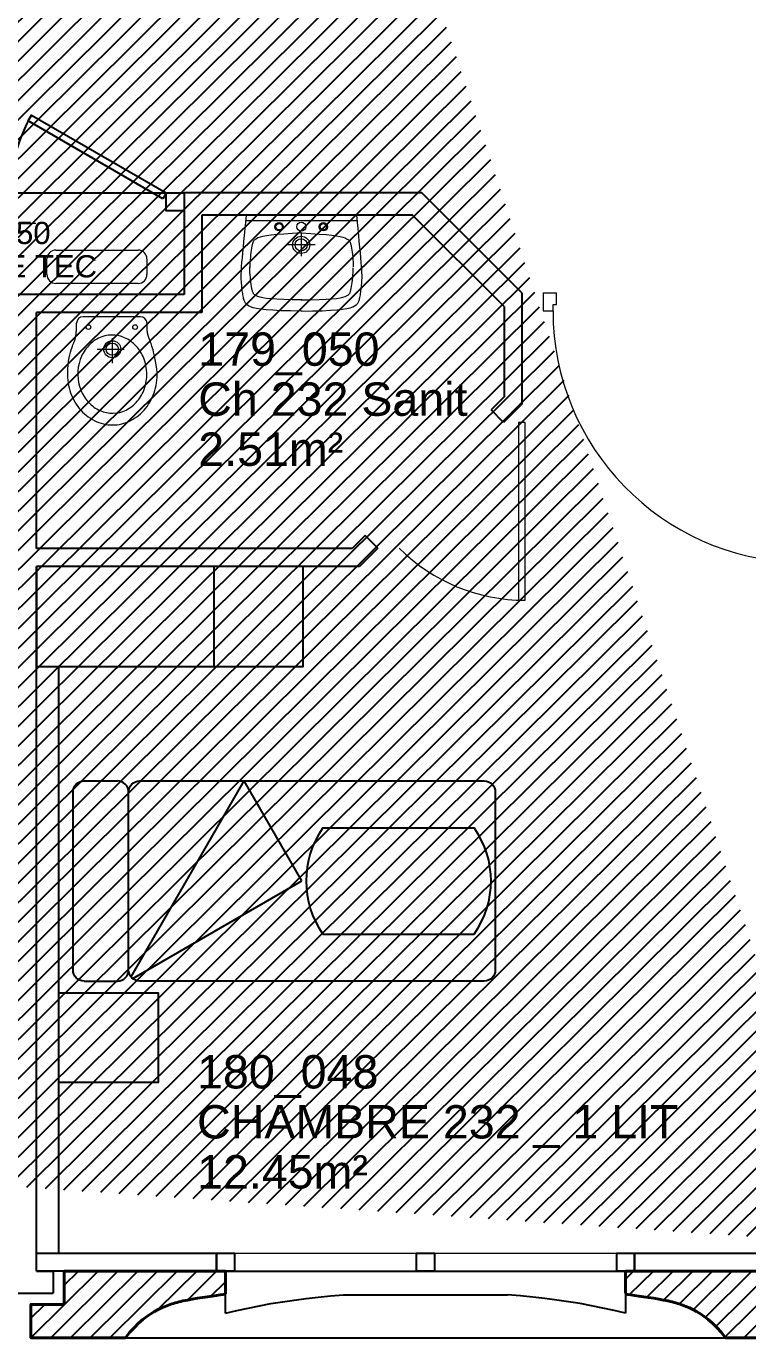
# Model space of a CAD drawing. Header units: millimetres. Extents: x -11 to 211, y -5 to 120.
# Drawn here: x 178.1 to 181.35, y 45.27 to 51.17 of the extents above; entities that cross this region are included whole.
import ezdxf

# ---------------------------------------------------------------- set-up
doc = ezdxf.new("R2010")
doc.units = ezdxf.units.MM
doc.header["$LTSCALE"] = 0.1
doc.header["$MEASUREMENT"] = 0
doc.linetypes.add('CONTINU', pattern=[0])
doc.layers.get('0').update_dxf_attribs({"linetype": 'CONTINUOUS'})
for name, color, linetype in [('400 Lits', 150, 'CONTINUOUS'), ('A_AGENC', 204, 'CONTINUOUS'), ('A_EQMP', 142, 'CONTINUOUS'), ('A_Etiqu_Gaine', 8, 'CONTINUOUS'), ('A_Etiqu_Gaine_ancien', 8, 'CONTINUOUS'), ('A_Etiqu_Gaine_code', 8, 'CONTINUOUS'), ('A_Etiqu_Local', 8, 'CONTINUOUS'), ('A_HACH_STRUC', 7, 'CONTINUOUS'), ('A_MUR_CLOIS', 7, 'CONTINU'), ('A_MURS_ALÈG', 7, 'CONTINU'), ('A_MURS_CLOI', 7, 'CONTINUOUS')]:
    doc.layers.add(name, color=color, linetype=linetype)
for name, color, linetype, lineweight in [('A_CHASS', 4, 'CONTINU', 0), ('A_MURS_STRU', 7, 'CONTINU', 40), ('A_PORTE', 8, 'CONTINU', 0), ('A_SANI', 5, 'CONTINU', 0)]:
    doc.layers.add(name, color=color, linetype=linetype, lineweight=lineweight)
doc.styles.add('Attribut', font='arial.ttf')

# ---------------------------------------------------------------- blocks, each defined once
blk = doc.blocks.new('BROCA2-G279')
at = {"layer": '400 Lits', "linetype": 'Continuous'}
for p, q in [((33.349583, 2.275005), (33.499577, 2.275005)), ((33.560467, 1.39386), (34.069195, 2.275005)), ((34.329006, 1.825005), (34.069195, 2.275005)), ((33.54958, 1.425003), (33.54958, 2.225006)), ((33.568436, 1.385891), (34.329006, 1.825005)), ((33.349583, 1.375004), (33.499577, 1.375004))]:
    blk.add_line(p, q, dxfattribs=at)
for points in [[(33.349583, 1.375004, -0.414213), (33.299583, 1.425003), (33.29958, 2.225006, -0.414214), (33.349583, 2.275006)], [(33.499577, 1.375004, 0.414213), (33.549577, 1.425003), (33.54958, 2.225006, 0.414214), (33.499577, 2.275006)], [(33.599583, 1.375004, -0.414213), (33.549583, 1.425003), (33.54958, 2.225006, -0.414214), (33.599583, 2.275006)], [(33.599308, 2.275005), (35.149578, 2.275005, -0.414213), (35.199578, 2.225006), (35.199581, 1.425003, -0.414214), (35.149578, 1.375003), (33.599308, 1.375004)]]:
    blk.add_lwpolyline(points, format="xyb", dxfattribs=at)
blk = doc.blocks.new('A_Etiqu_Local')
at = {"style": 'Attribut', "flags": 1}
for tag, p in [('CODE_HOPITAL', (-0.4463, 1.632)), ('CODE_SITE', (-0.4463, 1.407)), ('CODE_BATIMENT', (-0.4463, 1.182)), ('CODE_SECTEUR', (-0.4463, 0.957)), ('CODE_ETAGE', (-0.4463, 0.732)), ('NOM_NORMALISE', (-0.4463, -0.843)), ('SECTEUR_ACTIVITE', (-0.4463, -1.068)), ('SOUS_SECTEUR_ACTIVITE', (-0.4463, -1.293)), ('VOLUME', (-0.4463, -1.518)), ('SERVICE', (-0.4463, -1.743)), ('CODE_UG', (-0.4463, -1.968)), ('CODE_UA', (-0.4463, -2.193)), ('CODE_POLE', (-0.4463, -2.418)), ('OCCUPANT_EXTERNE', (-0.4463, -2.643)), ('DISPONIBILITE', (-0.4463, -2.868)), ('ACCES_HANDICAPES', (-0.4463, -3.093)), ('NATURE_SOL', (-0.4463, -3.318)), ('RISQUE_LABORATOIRE', (-0.4463, -3.543)), ('AMIANTE', (-0.4463, -3.768))]:
    blk.add_attdef(tag, p, '', height=0.15, dxfattribs=at)
at = {"layer": 'A_Etiqu_Local', "style": 'Attribut'}
for tag, p in [('CODE_PIECE', (-0.4463, 0.282)), ('NOM_USAGE', (-0.4463, 0.057)), ('SURFACE', (-0.4463, -0.168))]:
    blk.add_attdef(tag, p, '', height=0.15, dxfattribs=at)
blk = doc.blocks.new('A_Etiqu_Gaine')
at = {"style": 'Attribut', "flags": 1}
for tag, p in [('CODE_HOPITAL', (-0.4323, 0.8651)), ('CODE_SITE', (-0.4323, 0.7151)), ('CODE_BATIMENT', (-0.4323, 0.5651)), ('CODE_SECTEUR', (-0.4323, 0.4151)), ('CODE_ETAGE', (-0.4323, 0.2651)), ('NOM_NORMALISE', (-0.4323, -0.3349)), ('SECTEUR_ACTIVITE', (-0.4323, -0.4849)), ('SOUS_SECTEUR_ACTIVITE', (-0.4323, -0.6349)), ('SURFACE', (-0.4323, -0.7849)), ('CODE_UG', (-0.4323, -0.9349)), ('CODE_POLE', (-0.4323, -1.0849)), ('AMIANTE', (-0.4323, -1.2349))]:
    blk.add_attdef(tag, p, '', height=0.1, dxfattribs=at)
at = {"layer": 'A_Etiqu_Gaine', "style": 'Attribut'}
blk.add_attdef('NOM_USAGE', (-0.4323, -0.1849), '', height=0.1, dxfattribs=at)
at = {"layer": 'A_Etiqu_Gaine_ancien', "style": 'Attribut'}
blk.add_attdef('CODE_PIECE_ANCIEN', (-0.4323, 0.1151), '', height=0.1, dxfattribs=at)
at = {"layer": 'A_Etiqu_Gaine_code', "style": 'Attribut'}
blk.add_attdef('CODE_PIECE', (-0.4323, -0.0349), '', height=0.1, dxfattribs=at)
blk = doc.blocks.new('BROCA2-G215')
at = {"layer": '400 Lits', "linetype": 'Continuous'}
for p, q in [((24.019503, 2.063558), (24.701082, 2.063558)), ((24.019503, 1.586453), (24.701082, 1.586453))]:
    blk.add_line(p, q, dxfattribs=at)
for start, end in [(145.007771, 214.992539), (325.007913, 34.99193)]:
    blk.add_arc((24.360292, 1.825006), 0.415985, start, end, dxfattribs=at)

msp = doc.modelspace()

# ---------------------------------------------------------------- hatches: boundary and pattern name
at = {"layer": 'A_HACH_STRUC'}
h = msp.add_hatch(dxfattribs=at)
h.set_pattern_fill('ANSI31', color=8, scale=0.5, angle=359.76959, style=0)
h.paths.add_polyline_path([(201.5499, 63.0209), (201.5499, 63.5209), (202.0499, 63.5209), (202.0499, 63.0209)])
h.paths.add_polyline_path([(201.5499, 56.2709), (201.5499, 56.7709), (202.0499, 56.7709), (202.0499, 56.2709)])
h.paths.add_polyline_path([(174.7499, 59.696), (174.2499, 59.696), (174.2499, 60.196), (174.7499, 60.196)], flags=17)
h.paths.add_polyline_path([(181.4499, 52.546), (181.4499, 53.046), (181.9499, 53.046), (181.9499, 52.546)], flags=17)
h.paths.add_polyline_path([(174.7499, 52.546), (174.2499, 52.546), (174.2499, 53.046), (174.7499, 53.046)], flags=17)
h.paths.add_polyline_path([(201.7164, 49.9462), (201.9164, 49.9462), (202.0662, 49.9462), (202.0662, 50.4462), (201.5662, 50.4462), (201.5662, 49.9462)])
h.paths.add_polyline_path([(194.5, 49.9462), (194.7, 49.9462), (194.8499, 49.9462), (194.8499, 50.4462), (194.3499, 50.4462), (194.3499, 49.9462)])
h.paths.add_polyline_path([(194.5, 69.2462), (194.7, 69.2462), (194.8499, 69.2462), (194.8499, 68.7462), (194.3499, 68.7462), (194.3499, 69.2462)])
edge = h.paths.add_edge_path()
edge.add_line((181.6498, 66.5712), (181.7498, 66.5712))
edge.add_line((174.4498, 66.5712), (174.5498, 66.5712))
edge.add_line((181.825, 67.2962), (181.825, 67.0462))
edge.add_line((181.5754, 67.2962), (181.825, 67.2962))
edge.add_line((181.5754, 67.2962), (181.5754, 67.0462))
edge.add_line((181.4499, 67.0462), (181.5754, 67.0462))
edge.add_line((181.4499, 67.0462), (181.4499, 66.5712))
edge.add_line((181.4499, 66.5712), (181.6498, 66.5712))
edge.add_line((181.9499, 67.0462), (181.825, 67.0462))
edge.add_line((181.7498, 66.5712), (181.9499, 66.5712))
edge.add_line((181.9499, 66.5712), (181.9499, 67.0462))
edge.add_line((174.7499, 67.0462), (174.625, 67.0462))
edge.add_line((174.625, 67.2962), (174.625, 67.0462))
edge.add_line((174.5498, 66.5712), (174.7499, 66.5712))
edge.add_line((174.7499, 66.5712), (174.7499, 67.0462))
edge.add_line((174.3753, 67.2962), (174.3753, 67.0462))
edge.add_line((174.2499, 67.0462), (174.3753, 67.0462))
edge.add_line((174.2499, 67.0462), (174.2499, 66.5712))
edge.add_line((174.2499, 66.5712), (174.4498, 66.5712))
edge.add_line((174.3753, 67.2962), (174.625, 67.2962))
edge.add_line((181.6498, 46.1962), (181.9499, 46.1962))
edge.add_line((181.9499, 46.1962), (181.9499, 45.7212))
edge.add_line((181.4499, 45.7212), (181.4499, 46.1962))
edge.add_line((181.4499, 46.1962), (181.6498, 46.1962))
edge.add_line((181.9499, 45.7212), (181.825, 45.7212))
edge.add_line((181.825, 45.4712), (181.825, 45.7212))
edge.add_line((181.5754, 45.4712), (181.825, 45.4712))
edge.add_line((181.5754, 45.4712), (181.5754, 45.7212))
edge.add_line((181.4499, 45.7212), (181.5754, 45.7212))
edge.add_line((174.4498, 46.1962), (174.7499, 46.1962))
edge.add_line((174.7499, 46.1962), (174.7499, 45.7212))
edge.add_line((174.7499, 45.7212), (174.625, 45.7212))
edge.add_line((174.625, 45.4712), (174.625, 45.7212))
edge.add_line((174.2499, 45.7212), (174.2499, 46.1962))
edge.add_line((174.2499, 46.1962), (174.4498, 46.1962))
edge.add_line((174.3753, 45.4712), (174.3753, 45.7212))
edge.add_line((174.2499, 45.7212), (174.3753, 45.7212))
edge.add_line((174.3753, 45.4712), (174.625, 45.4712))
h = msp.add_hatch(dxfattribs=at)
h.set_pattern_fill('ANSI31', color=8, scale=0.5, angle=359.76959, style=0)
h.set_pattern_definition([(44.7696, (178.125193, 45.27117), (-0.044016, 0.0443715), [])])
h.paths.add_polyline_path([(178.7509, 45.4208), (178.7585, 45.4233), (178.7661, 45.4258), (178.774, 45.4282), (178.7821, 45.4305), (178.7906, 45.4327), (178.7995, 45.4348), (178.8089, 45.4369), (178.8292, 45.441), (178.851, 45.445), (178.8736, 45.4488), (178.8965, 45.4524), (178.9188, 45.4557), (178.94, 45.4589), (178.9595, 45.4617), (178.9764, 45.4643), (178.9903, 45.4665), (179.0002, 45.4683), (179.0002, 45.5712), (178.2751, 45.5712), (178.2751, 45.4212), (178.1252, 45.4212), (178.1252, 45.2712), (178.5502, 45.2712), (178.5705, 45.296), (178.5903, 45.3178), (178.6095, 45.3367), (178.6282, 45.353), (178.6462, 45.3671), (178.6638, 45.3791), (178.6808, 45.3893), (178.6972, 45.3981), (178.7131, 45.4056), (178.7285, 45.4122), (178.736, 45.4152), (178.7435, 45.418)])
h = msp.add_hatch(dxfattribs=at)
h.set_pattern_fill('ANSI31', color=8, scale=0.5, angle=359.76959, style=0)
h.set_pattern_definition([(44.7696, (180.80019, 45.27117), (-0.044016, 0.0443715), [])])
h.paths.add_polyline_path([(181.5253, 45.5712), (180.8002, 45.5712), (180.8002, 45.4712), (180.8002, 45.4683), (180.8101, 45.4665), (180.824, 45.4643), (180.8409, 45.4617), (180.8603, 45.4589), (180.8816, 45.4557), (180.9039, 45.4524), (180.9268, 45.4488), (180.9494, 45.445), (180.9712, 45.441), (180.9915, 45.4369), (181.0008, 45.4348), (181.0097, 45.4327), (181.0182, 45.4305), (181.0264, 45.4282), (181.0343, 45.4258), (181.0419, 45.4233), (181.0494, 45.4208), (181.0569, 45.418), (181.0643, 45.4152), (181.0718, 45.4122), (181.0872, 45.4056), (181.1032, 45.3981), (181.1196, 45.3893), (181.1366, 45.3791), (181.1541, 45.3671), (181.1722, 45.353), (181.1909, 45.3367), (181.2101, 45.3178), (181.2298, 45.296), (181.2502, 45.2712), (181.6752, 45.2712), (181.6752, 45.4212), (181.5253, 45.4212)])

# ---------------------------------------------------------------- linework, layer by layer
at = {"layer": 'A_AGENC', "color": 8, "linetype": 'Continuous'}
msp.add_line((177.3336, 50.4211), (178.7336, 50.4211), dxfattribs=at)
msp.add_lwpolyline([(178.7186, 50.3951), (178.1124, 50.7451), (178.1274, 50.771), (178.7336, 50.4211)], close=True, dxfattribs=at)
msp.add_arc((178.7336, 50.4211), 0.7, 150.00001, 180.00001, dxfattribs=at)
at = {"layer": 'A_CHASS', "color": 8, "linetype": 'Continuous'}
for p, q in [((179.0402, 45.6512), (179.8602, 45.6512)), ((179.9402, 45.6512), (180.7602, 45.6512)), ((179.8602, 45.5712), (179.0402, 45.5712))]:
    msp.add_line(p, q, dxfattribs=at)
at = {"layer": 'A_CHASS', "color": 8}
msp.add_line((179.9402, 45.5712), (180.7602, 45.5712), dxfattribs=at)
at = {"layer": 'A_EQMP', "color": 8, "linetype": 'Continuous'}
for p, q in [((178.9499, 48.2911), (178.9499, 48.7411)), ((178.2498, 45.6512), (178.2498, 48.2911))]:
    msp.add_line(p, q, dxfattribs=at)
msp.add_lwpolyline([(178.1499, 48.7411), (178.1499, 48.2911), (179.3499, 48.2911), (179.3499, 48.7411), (178.1499, 48.7411)], dxfattribs=at)
msp.add_lwpolyline([(178.2494, 46.4212), (178.6994, 46.4212), (178.6994, 46.8212), (178.2494, 46.8212)], close=True, dxfattribs=at)
at = {"layer": 'A_MUR_CLOIS', "color": 8, "linetype": 'Continuous'}
for p, q in [((178.8136, 50.4211), (178.8136, 49.964)), ((179.8836, 50.4211), (178.8136, 50.4211)), ((180.3336, 49.9711), (179.8836, 50.4211)), ((178.8936, 50.3211), (178.8936, 49.884)), ((179.8421, 50.3211), (178.8936, 50.3211)), ((180.2536, 49.9096), (179.8421, 50.3211)), ((178.8136, 49.964), (177.2536, 49.964)), ((180.3336, 49.9711), (180.3336, 49.4711)), ((178.8936, 49.884), (178.1502, 49.884)), ((178.1502, 48.8211), (178.1502, 49.884)), ((180.2536, 49.9096), (180.2536, 49.5042)), ((180.2536, 49.5042), (180.1948, 49.4455)), ((180.2514, 49.3889), (180.1948, 49.4455)), ((180.3336, 49.4711), (180.2514, 49.3889)), ((179.6292, 48.8798), (179.5704, 48.821)), ((179.6857, 48.8232), (179.6292, 48.8798)), ((179.5704, 48.8211), (178.1499, 48.8211)), ((179.6857, 48.8232), (179.6036, 48.7411)), ((179.6036, 48.7411), (178.1502, 48.7411)), ((178.1502, 45.5712), (178.1502, 48.7411)), ((178.1504, 45.5712), (178.225, 45.5712)), ((178.225, 45.5712), (178.225, 45.4712)), ((177.9754, 45.4712), (178.225, 45.4712))]:
    msp.add_line(p, q, dxfattribs=at)
for points in [[(178.8136, 50.4211), (178.8136, 50.3411), (178.7336, 50.3411), (178.7336, 50.4211)], [(178.9602, 45.5712), (178.9602, 45.6512), (179.0402, 45.6512), (179.0402, 45.5712)], [(179.8602, 45.5712), (179.8602, 45.6512), (179.9402, 45.6512), (179.9402, 45.5712)], [(180.7602, 45.5712), (180.7602, 45.6512), (180.8402, 45.6512), (180.8402, 45.5712)]]:
    msp.add_lwpolyline(points, close=True, dxfattribs=at)
at = {"layer": 'A_MUR_CLOIS', "color": 8}
msp.add_lwpolyline([(178.1502, 45.5712), (178.1502, 45.6512), (178.9602, 45.6512), (178.9602, 45.5712)], close=True, dxfattribs=at)
at = {"layer": 'A_MURS_ALÈG', "color": 8, "ltscale": 200}
for p, q in [((179.5308, 45.4646), (180.2696, 45.4646)), ((178.5502, 45.2712), (181.2502, 45.2712))]:
    msp.add_line(p, q, dxfattribs=at)
for points in [[(179.0002, 45.3812), (179.0002, 45.5712), (180.8002, 45.5712), (180.8002, 45.3812)], [(179.0002, 45.3812), (179.0514, 45.3936), (179.1024, 45.405), (179.1535, 45.4153), (179.2048, 45.4247), (179.2567, 45.4332), (179.3093, 45.4408), (179.3627, 45.4477), (179.4174, 45.4539), (179.4733, 45.4595), (179.5308, 45.4646)], [(180.8002, 45.3812), (180.749, 45.3936), (180.698, 45.405), (180.6469, 45.4153), (180.5956, 45.4247), (180.5437, 45.4332), (180.4911, 45.4408), (180.4376, 45.4477), (180.383, 45.4539), (180.3271, 45.4595), (180.2696, 45.4646)]]:
    msp.add_lwpolyline(points, dxfattribs=at)
at = {"layer": 'A_MURS_CLOI', "color": 8}
msp.add_lwpolyline([(180.8402, 45.5712), (180.8402, 45.6512), (181.5754, 45.6512), (181.5754, 45.5712)], close=True, dxfattribs=at)
at = {"layer": 'A_MURS_STRU', "color": 8, "linetype": 'Continuous'}
for p, q in [((178.2751, 45.4212), (178.2751, 45.5712)), ((179.0002, 45.5712), (178.2751, 45.5712)), ((179.0002, 45.4683), (179.0002, 45.5712)), ((180.8002, 45.5712), (181.5253, 45.5712)), ((180.8002, 45.4712), (180.8002, 45.5712)), ((178.774, 45.4282), (178.7821, 45.4305)), ((178.7821, 45.4305), (178.7906, 45.4327)), ((178.7906, 45.4327), (178.7995, 45.4348)), ((178.7995, 45.4348), (178.8089, 45.4369)), ((178.8089, 45.4369), (178.8292, 45.441)), ((178.8292, 45.441), (178.851, 45.445)), ((178.851, 45.445), (178.8736, 45.4488)), ((178.8736, 45.4488), (178.8965, 45.4524)), ((178.8965, 45.4524), (178.9188, 45.4557)), ((178.9188, 45.4557), (178.94, 45.4589)), ((178.94, 45.4589), (178.9595, 45.4617)), ((178.9595, 45.4617), (178.9764, 45.4643)), ((178.9764, 45.4643), (178.9903, 45.4665)), ((178.9903, 45.4665), (179.0002, 45.4683)), ((178.6462, 45.3671), (178.6638, 45.3791)), ((178.6638, 45.3791), (178.6808, 45.3893)), ((178.6808, 45.3893), (178.6972, 45.3981)), ((178.6972, 45.3981), (178.7131, 45.4056)), ((178.7131, 45.4056), (178.7285, 45.4122)), ((178.7285, 45.4122), (178.736, 45.4152)), ((178.736, 45.4152), (178.7435, 45.418)), ((178.7435, 45.418), (178.7509, 45.4208)), ((178.7509, 45.4208), (178.7585, 45.4233)), ((178.7585, 45.4233), (178.7661, 45.4258)), ((178.7661, 45.4258), (178.774, 45.4282)), ((178.5705, 45.296), (178.5903, 45.3178)), ((178.5903, 45.3178), (178.6095, 45.3367)), ((178.6095, 45.3367), (178.6282, 45.353)), ((178.6282, 45.353), (178.6462, 45.3671)), ((178.5502, 45.2712), (178.5705, 45.296))]:
    msp.add_line(p, q, dxfattribs=at)
for points in [[(181.2502, 45.2712), (181.2298, 45.296), (181.2101, 45.3178), (181.1909, 45.3367), (181.1722, 45.353), (181.1541, 45.3671), (181.1366, 45.3791), (181.1196, 45.3893), (181.1032, 45.3981), (181.0872, 45.4056), (181.0718, 45.4122), (181.0718, 45.4122), (181.0643, 45.4152), (181.0569, 45.418), (181.0494, 45.4208), (181.0419, 45.4233), (181.0343, 45.4258), (181.0264, 45.4282), (181.0182, 45.4305), (181.0097, 45.4327), (181.0008, 45.4348), (180.9915, 45.4369), (180.9915, 45.4369), (180.9712, 45.441), (180.9494, 45.445), (180.9268, 45.4488), (180.9039, 45.4524), (180.8816, 45.4557), (180.8603, 45.4589), (180.8409, 45.4617), (180.824, 45.4643), (180.8101, 45.4665), (180.8001, 45.4684)], [(178.2751, 45.4212), (178.1252, 45.4212), (178.1252, 45.2712), (178.5502, 45.2712)], [(181.5253, 45.4212), (181.6752, 45.4212), (181.6752, 45.2712), (181.2502, 45.2712)]]:
    msp.add_lwpolyline(points, dxfattribs=at)
at = {"layer": 'A_PORTE', "color": 8, "linetype": 'Continuous'}
for p, q in [((180.4299, 49.971), (180.4299, 49.891)), ((180.4299, 49.971), (180.4898, 49.971)), ((180.4738, 49.891), (180.4738, 49.9188)), ((180.4738, 49.9188), (180.4898, 49.9188)), ((180.4898, 49.9188), (180.4898, 49.971)), ((180.4299, 49.891), (180.4738, 49.891))]:
    msp.add_line(p, q, dxfattribs=at)
msp.add_lwpolyline([(180.3178, 49.3889), (180.3178, 48.5889), (180.3478, 48.5889), (180.3478, 49.3889)], close=True, dxfattribs=at)
at = {"layer": 'A_PORTE', "color": 8}
msp.add_arc((181.6058, 49.891), 1.132, 180, 268.48138, dxfattribs=at)
at = {"layer": 'A_PORTE', "color": 8, "linetype": 'Continuous'}
msp.add_arc((180.3478, 49.3889), 0.8, 224.99998, 270, dxfattribs=at)
at = {"layer": 'A_SANI', "color": 8, "linetype": 'Continuous'}
for p, q in [((178.0587, 50.2848), (178.1466, 50.2848)), ((179.5905, 50.3211), (179.0952, 50.3211)), ((179.5905, 50.2961), (179.0952, 50.2961)), ((179.1297, 50.2085), (179.128, 50.2066)), ((179.1316, 50.2102), (179.1297, 50.2085)), ((179.1338, 50.2119), (179.1316, 50.2102)), ((179.1392, 50.2153), (179.1338, 50.2119)), ((179.1465, 50.2185), (179.1392, 50.2153)), ((179.1562, 50.2216), (179.1465, 50.2185)), ((179.1689, 50.2246), (179.1562, 50.2216)), ((179.1854, 50.2276), (179.1689, 50.2246)), ((179.2061, 50.2305), (179.1854, 50.2276)), ((179.2317, 50.2334), (179.2061, 50.2305)), ((179.2628, 50.2363), (179.2317, 50.2334)), ((179.3001, 50.2392), (179.2628, 50.2363)), ((179.344, 50.2422), (179.3001, 50.2392)), ((179.3407, 50.2422), (179.3846, 50.2392)), ((179.3409, 50.2386), (179.3409, 50.1364)), ((179.3846, 50.2392), (179.4218, 50.2363)), ((179.4218, 50.2363), (179.453, 50.2334)), ((179.453, 50.2334), (179.4786, 50.2305)), ((179.4786, 50.2305), (179.4993, 50.2276)), ((179.4993, 50.2276), (179.5157, 50.2246)), ((179.5157, 50.2246), (179.5285, 50.2216)), ((179.5285, 50.2216), (179.5382, 50.2185)), ((179.5382, 50.2185), (179.5454, 50.2153)), ((179.5454, 50.2153), (179.5509, 50.2119)), ((179.5509, 50.2119), (179.5531, 50.2102)), ((179.5531, 50.2102), (179.555, 50.2085)), ((179.555, 50.2085), (179.5567, 50.2066)), ((178.2371, 50.164), (178.6071, 50.164)), ((179.1145, 50.1539), (179.1132, 50.1433)), ((179.1159, 50.1639), (179.1145, 50.1539)), ((179.1174, 50.1732), (179.1159, 50.1639)), ((179.119, 50.1816), (179.1174, 50.1732)), ((179.1206, 50.1889), (179.119, 50.1816)), ((179.1214, 50.1921), (179.1206, 50.1889)), ((179.1222, 50.1951), (179.1214, 50.1921)), ((179.1231, 50.1978), (179.1222, 50.1951)), ((179.1241, 50.2002), (179.1231, 50.1978)), ((179.1253, 50.2025), (179.1241, 50.2002)), ((179.1265, 50.2046), (179.1253, 50.2025)), ((179.128, 50.2066), (179.1265, 50.2046)), ((179.4041, 50.1875), (179.2777, 50.1875)), ((179.5567, 50.2066), (179.5581, 50.2046)), ((179.5581, 50.2046), (179.5594, 50.2025)), ((179.5594, 50.2025), (179.5605, 50.2002)), ((179.5605, 50.2002), (179.5615, 50.1978)), ((179.5615, 50.1978), (179.5624, 50.1951)), ((179.5624, 50.1951), (179.5633, 50.1921)), ((179.5633, 50.1921), (179.5641, 50.1889)), ((179.5641, 50.1889), (179.5657, 50.1816)), ((179.5657, 50.1816), (179.5672, 50.1732)), ((179.5672, 50.1732), (179.5687, 50.164)), ((179.5687, 50.164), (179.5701, 50.154)), ((179.5701, 50.154), (179.5714, 50.1435)), ((178.1971, 50.054), (178.1971, 50.124)), ((178.6471, 50.124), (178.6471, 50.054)), ((179.1096, 50.0978), (179.1092, 50.0864)), ((179.1102, 50.1093), (179.1096, 50.0978)), ((179.1111, 50.1208), (179.1102, 50.1093)), ((179.1121, 50.1322), (179.1111, 50.1208)), ((179.1132, 50.1433), (179.1121, 50.1322)), ((179.5714, 50.1435), (179.5726, 50.1327)), ((179.5726, 50.1327), (179.5736, 50.1216)), ((179.5736, 50.1216), (179.5744, 50.1104)), ((179.5744, 50.1104), (179.575, 50.0994)), ((179.575, 50.0994), (179.5754, 50.0886)), ((179.1096, 50.0751), (179.1092, 50.0865)), ((179.1102, 50.0636), (179.1096, 50.0751)), ((179.1111, 50.0521), (179.1102, 50.0636)), ((179.1121, 50.0407), (179.1111, 50.0521)), ((179.1132, 50.0296), (179.1121, 50.0407)), ((179.5714, 50.0293), (179.5726, 50.0402)), ((179.5726, 50.0402), (179.5736, 50.0513)), ((179.5736, 50.0513), (179.5744, 50.0625)), ((179.5744, 50.0625), (179.575, 50.0735)), ((179.575, 50.0735), (179.5754, 50.0843)), ((178.6071, 50.014), (178.2371, 50.014)), ((179.1145, 50.019), (179.1132, 50.0296)), ((179.1159, 50.009), (179.1145, 50.019)), ((179.1174, 49.9997), (179.1159, 50.009)), ((179.119, 49.9913), (179.1174, 49.9997)), ((179.1206, 49.984), (179.119, 49.9913)), ((179.1214, 49.9808), (179.1206, 49.984)), ((179.1222, 49.9778), (179.1214, 49.9808)), ((179.1231, 49.9751), (179.1222, 49.9778)), ((179.1241, 49.9727), (179.1231, 49.9751)), ((179.1253, 49.9704), (179.1241, 49.9727)), ((179.5594, 49.9704), (179.5605, 49.9727)), ((179.5605, 49.9727), (179.5615, 49.9751)), ((179.5615, 49.9751), (179.5624, 49.9778)), ((179.5624, 49.9778), (179.5633, 49.9808)), ((179.5633, 49.9808), (179.5641, 49.984)), ((179.5641, 49.984), (179.5657, 49.9913)), ((179.5657, 49.9913), (179.5672, 49.9997)), ((179.5672, 49.9997), (179.5687, 50.0089)), ((179.5687, 50.0089), (179.5701, 50.0188)), ((179.5701, 50.0188), (179.5714, 50.0293)), ((179.1265, 49.9683), (179.1253, 49.9704)), ((179.128, 49.9663), (179.1265, 49.9683)), ((179.1297, 49.9644), (179.128, 49.9663)), ((179.1316, 49.9627), (179.1297, 49.9644)), ((179.1338, 49.961), (179.1316, 49.9627)), ((179.1392, 49.9576), (179.1338, 49.961)), ((179.1465, 49.9545), (179.1392, 49.9576)), ((179.1562, 49.9516), (179.1465, 49.9545)), ((179.1689, 49.9489), (179.1562, 49.9516)), ((179.1854, 49.9465), (179.1689, 49.9489)), ((179.2061, 49.9444), (179.1854, 49.9465)), ((179.2317, 49.9427), (179.2061, 49.9444)), ((179.2628, 49.9414), (179.2317, 49.9427)), ((179.3001, 49.9406), (179.2628, 49.9414)), ((179.344, 49.9402), (179.3001, 49.9406)), ((179.3407, 49.9402), (179.3846, 49.9406)), ((179.3846, 49.9406), (179.4218, 49.9414)), ((179.4218, 49.9414), (179.453, 49.9427)), ((179.453, 49.9427), (179.4786, 49.9444)), ((179.4786, 49.9444), (179.4993, 49.9465)), ((179.4993, 49.9465), (179.5157, 49.9489)), ((179.5157, 49.9489), (179.5285, 49.9516)), ((179.5285, 49.9516), (179.5382, 49.9545)), ((179.5382, 49.9545), (179.5454, 49.9576)), ((179.5454, 49.9576), (179.5509, 49.961)), ((179.5509, 49.961), (179.5531, 49.9627)), ((179.5531, 49.9627), (179.555, 49.9644)), ((179.555, 49.9644), (179.5567, 49.9663)), ((179.5567, 49.9663), (179.5581, 49.9683)), ((179.5581, 49.9683), (179.5594, 49.9704)), ((178.6172, 49.864), (178.36, 49.864)), ((178.3299, 49.832), (178.33, 49.8352)), ((178.6473, 49.832), (178.6471, 49.8352)), ((178.491, 49.7671), (178.491, 49.6548)), ((178.4227, 49.7182), (178.5447, 49.7182))]:
    msp.add_line(p, q, dxfattribs=at)
for points in [[(179.3448, 49.8893), (179.2934, 49.8901), (179.2498, 49.8914), (179.2134, 49.8931), (179.1834, 49.8954), (179.1591, 49.898), (179.1398, 49.9011), (179.1248, 49.9046), (179.1132, 49.9084), (179.1045, 49.9126), (179.0979, 49.9172), (179.0979, 49.9172), (179.0952, 49.9195), (179.0927, 49.922), (179.0906, 49.9247), (179.0887, 49.9275), (179.087, 49.9306), (179.0855, 49.934), (179.0842, 49.9377), (179.083, 49.9417), (179.0818, 49.9461), (179.0808, 49.951), (179.0808, 49.951), (179.0797, 49.9563), (179.0787, 49.962), (179.0778, 49.9681), (179.0769, 49.9743), (179.076, 49.9808), (179.0752, 49.9874), (179.0744, 49.9939), (179.0737, 50.0004), (179.0731, 50.0068), (179.0726, 50.013), (179.0726, 50.013), (179.0721, 50.0189), (179.0717, 50.0246), (179.0714, 50.0302), (179.0712, 50.0358), (179.0711, 50.0415), (179.0711, 50.0473), (179.0711, 50.0533), (179.0713, 50.0597), (179.0716, 50.0665), (179.072, 50.0738), (179.072, 50.0738), (179.073, 50.0902), (179.0745, 50.1088), (179.0763, 50.1294), (179.0784, 50.1521), (179.0808, 50.1765), (179.0834, 50.2026), (179.0861, 50.2303), (179.0891, 50.2593), (179.0921, 50.2896), (179.0952, 50.3211)], [(179.3409, 49.8893), (179.3923, 49.8901), (179.4359, 49.8914), (179.4723, 49.8931), (179.5023, 49.8954), (179.5266, 49.898), (179.5459, 49.9011), (179.561, 49.9046), (179.5725, 49.9084), (179.5812, 49.9126), (179.5878, 49.9172), (179.5878, 49.9172), (179.5905, 49.9195), (179.593, 49.922), (179.5951, 49.9247), (179.597, 49.9275), (179.5987, 49.9306), (179.6002, 49.934), (179.6015, 49.9377), (179.6027, 49.9417), (179.6039, 49.9461), (179.6049, 49.951), (179.6049, 49.951), (179.606, 49.9563), (179.607, 49.962), (179.6079, 49.9681), (179.6088, 49.9743), (179.6097, 49.9808), (179.6105, 49.9874), (179.6113, 49.9939), (179.612, 50.0004), (179.6126, 50.0068), (179.6131, 50.013), (179.6131, 50.013), (179.6136, 50.0189), (179.614, 50.0246), (179.6143, 50.0302), (179.6145, 50.0358), (179.6146, 50.0415), (179.6146, 50.0473), (179.6146, 50.0533), (179.6144, 50.0597), (179.6141, 50.0665), (179.6138, 50.0738), (179.6138, 50.0738), (179.6127, 50.0902), (179.6112, 50.1088), (179.6094, 50.1294), (179.6073, 50.1521), (179.605, 50.1765), (179.6024, 50.2026), (179.5996, 50.2303), (179.5966, 50.2593), (179.5936, 50.2896), (179.5905, 50.3211)], [(178.2908, 49.6279), (178.2925, 49.6473), (178.2946, 49.6645), (178.297, 49.6796), (178.2997, 49.693), (178.3025, 49.7046), (178.3055, 49.7147), (178.3084, 49.7235), (178.3112, 49.7311), (178.3139, 49.7377), (178.3163, 49.7435), (178.3163, 49.7435), (178.3174, 49.7461), (178.3184, 49.7485), (178.3194, 49.7509), (178.3203, 49.7531), (178.3211, 49.7552), (178.3218, 49.7573), (178.3226, 49.7594), (178.3232, 49.7614), (178.3238, 49.7635), (178.3244, 49.7655), (178.3244, 49.7655), (178.3249, 49.7677), (178.3254, 49.7699), (178.3259, 49.7721), (178.3263, 49.7743), (178.3267, 49.7766), (178.3271, 49.7789), (178.3274, 49.7811), (178.3277, 49.7834), (178.328, 49.7857), (178.3283, 49.788), (178.3283, 49.788), (178.3287, 49.7924), (178.329, 49.7967), (178.3293, 49.801), (178.3295, 49.8053), (178.3297, 49.8095), (178.3298, 49.8138), (178.3298, 49.8182), (178.3299, 49.8227), (178.3299, 49.8273), (178.3299, 49.832)], [(178.6912, 49.6279), (178.6883, 49.6473), (178.6854, 49.6645), (178.6825, 49.6796), (178.6797, 49.693), (178.677, 49.7046), (178.6743, 49.7147), (178.6718, 49.7235), (178.6694, 49.7311), (178.6672, 49.7377), (178.6652, 49.7435), (178.6652, 49.7435), (178.6642, 49.7461), (178.6633, 49.7485), (178.6624, 49.7509), (178.6616, 49.7531), (178.6608, 49.7552), (178.66, 49.7573), (178.6592, 49.7594), (178.6585, 49.7614), (178.6578, 49.7635), (178.657, 49.7655), (178.657, 49.7655), (178.6563, 49.7677), (178.6556, 49.7699), (178.6549, 49.7721), (178.6541, 49.7743), (178.6535, 49.7766), (178.6528, 49.7789), (178.6522, 49.7811), (178.6516, 49.7834), (178.651, 49.7857), (178.6505, 49.788), (178.6505, 49.788), (178.6496, 49.7924), (178.6489, 49.7967), (178.6484, 49.801), (178.648, 49.8053), (178.6477, 49.8095), (178.6475, 49.8138), (178.6473, 49.8182), (178.6473, 49.8227), (178.6473, 49.8273), (178.6473, 49.832)]]:
    msp.add_lwpolyline(points, dxfattribs=at)
for points in [[(178.5528, 49.4444, 0.102556), (178.6034, 49.4839, 0.093461), (178.6356, 49.5407, 0.177032), (178.6328, 49.6771, 0.093461), (178.5982, 49.7325, 0.102556), (178.5461, 49.7699, 0.222834), (178.4292, 49.7675, 0.102556), (178.3787, 49.7279, 0.093461), (178.3464, 49.6712, 0.177181), (178.3493, 49.5347, 0.093461), (178.3838, 49.4794, 0.102556), (178.4359, 49.442, 0.222941), (178.5529, 49.4444)], [(178.2899, 49.6272, 0.092603), (178.3001, 49.5323, 0.097518), (178.3425, 49.452, 0.107322), (178.4119, 49.3963, 0.116228), (178.4921, 49.3774, 0.11669), (178.5721, 49.3963, 0.108258), (178.641, 49.452, 0.098236), (178.6826, 49.5322, 0.092772), (178.6919, 49.6272, 0.094013)]]:
    msp.add_lwpolyline(points, format="xyb", dxfattribs=at)
for centre, radius in [((179.2414, 50.269), 0.0189), ((179.2414, 50.269), 0.0144), ((179.3409, 50.269), 0.0204), ((179.4404, 50.269), 0.0189), ((179.4404, 50.269), 0.0144), ((179.3409, 50.1875), 0.0387), ((179.3409, 50.1875), 0.0274), ((178.3836, 49.8179), 0.0105), ((178.5936, 49.8179), 0.0105), ((178.491, 49.7182), 0.0383), ((178.491, 49.7182), 0.0276)]:
    msp.add_circle(centre, radius, dxfattribs=at)
for centre, radius, start, end in [((178.2371, 50.124), 0.04, 89.99924, 179.99933), ((178.6071, 50.124), 0.04, 0.00067, 90.00076), ((178.2371, 50.054), 0.04, 179.99924, 269.99933), ((178.6071, 50.054), 0.04, 269.99924, 359.99933), ((178.36, 49.834), 0.03, 90, 177.81647), ((178.6172, 49.834), 0.03, 2.18352, 90)]:
    msp.add_arc(centre, radius, start, end, dxfattribs=at)

# ---------------------------------------------------------------- block references
at = {"layer": 'A_EQMP', "color": 8}
for name, p in [('BROCA2-G279', (145.0147, 45.501)), ('BROCA2-G215', (155.4187, 45.501))]:
    msp.add_blockref(name, p, dxfattribs=at)
at = {"layer": 'A_Etiqu_Gaine', "color": 8}
msp.add_blockref('A_Etiqu_Gaine', (178.1018, 50.2261), dxfattribs=at).add_auto_attribs({'CODE_PIECE': '178_050', 'NOM_USAGE': 'GAINE TEC'})
at = {"layer": 'A_Etiqu_Local', "color": 8}
ref = msp.add_blockref('A_Etiqu_Local', (179.3241, 49.3616), dxfattribs=at)
ref.add_attrib('CODE_PIECE', '179_050', (178.8777, 49.6435), dxfattribs={"height": 0.15, "style": 'Attribut'})
ref.add_attrib('NOM_USAGE', 'Ch 232 Sanit', (178.8777, 49.4185), dxfattribs={"height": 0.15, "style": 'Attribut'})
ref.add_attrib('SURFACE', '2.51m²', (178.8777, 49.1935), dxfattribs={"height": 0.15, "style": 'Attribut'})
ref = msp.add_blockref('A_Etiqu_Local', (179.3187, 46.1106), dxfattribs=at)
ref.add_attrib('CODE_PIECE', '180_048', (178.8723, 46.3926), dxfattribs={"height": 0.15, "style": 'Attribut'})
ref.add_attrib('NOM_USAGE', 'CHAMBRE 232 _ 1 LIT', (178.8723, 46.1676), dxfattribs={"height": 0.15, "style": 'Attribut'})
ref.add_attrib('SURFACE', '12.45m²', (178.8723, 45.9426), dxfattribs={"height": 0.15, "style": 'Attribut'})

doc.saveas('drawing.dxf')
